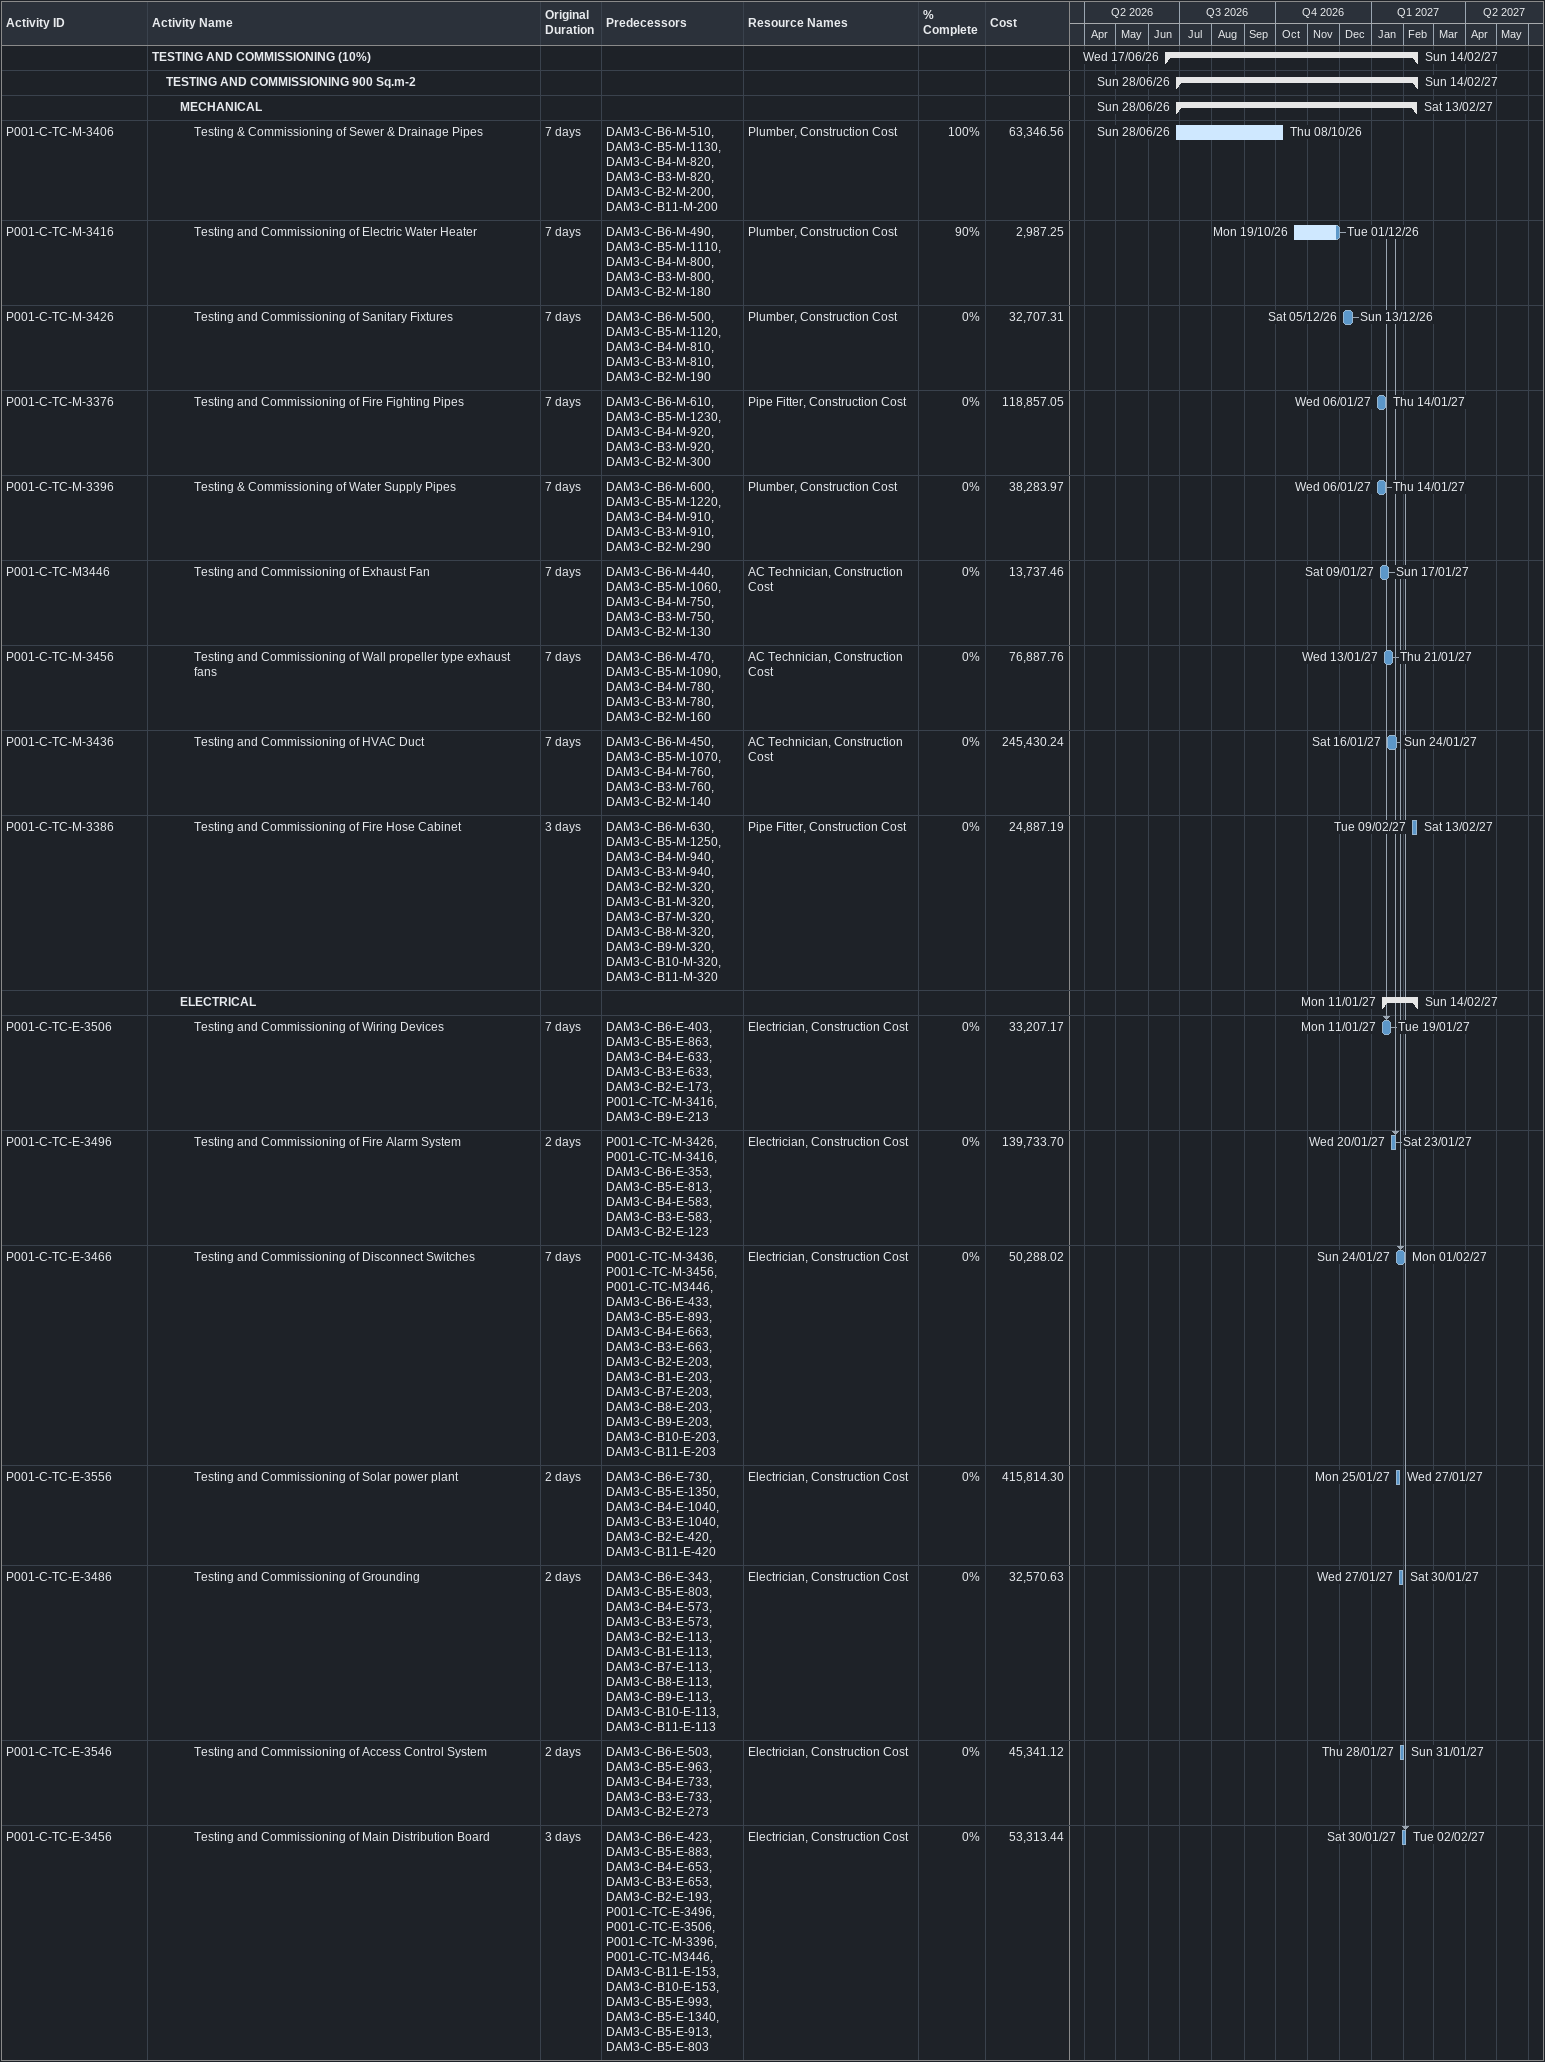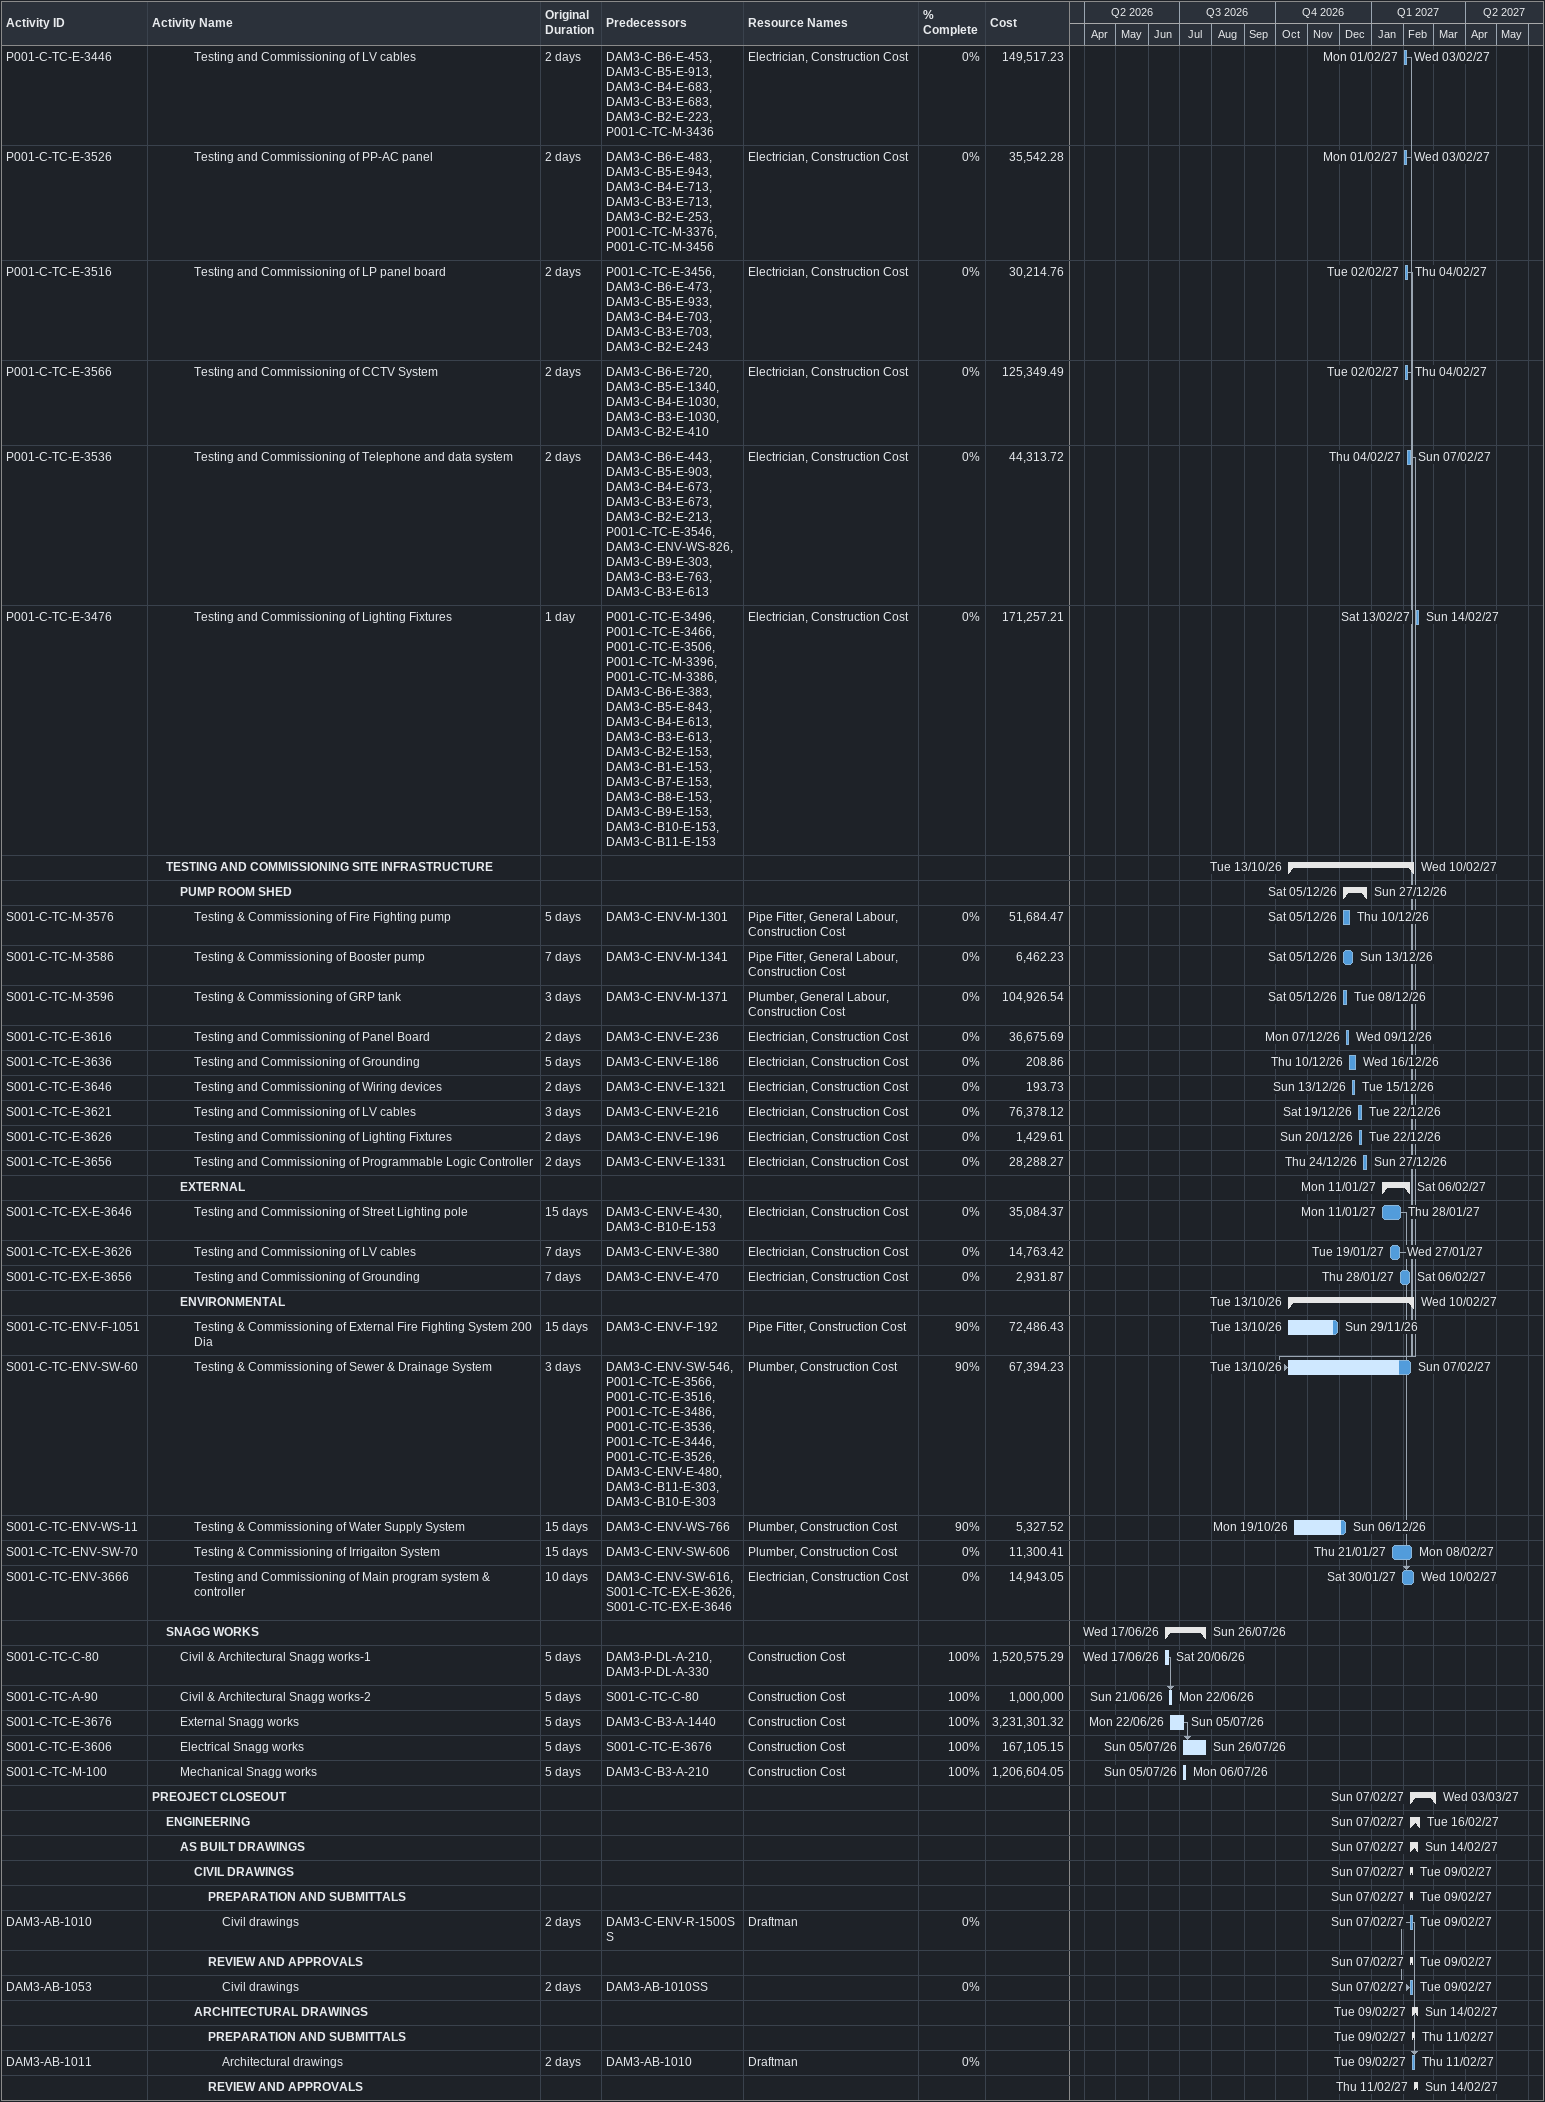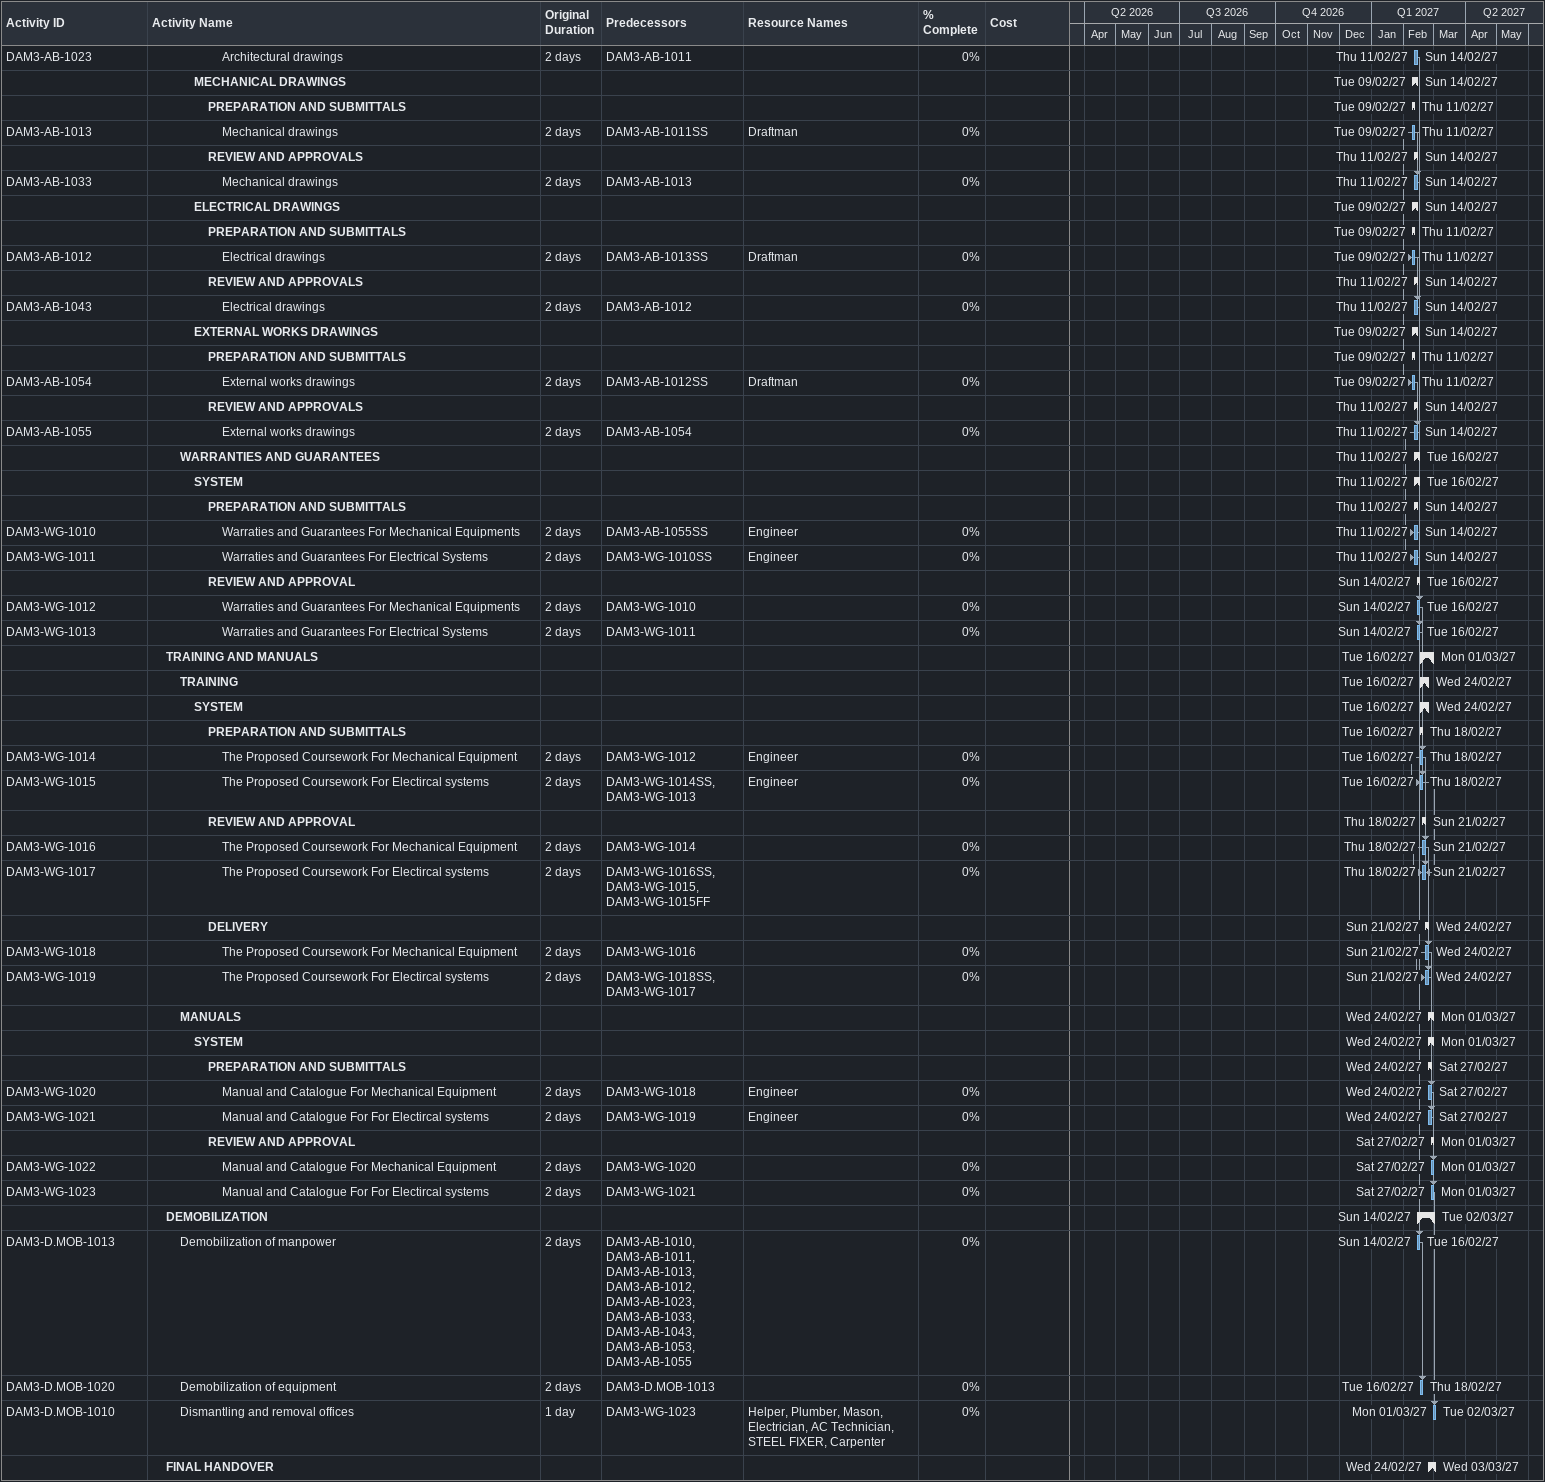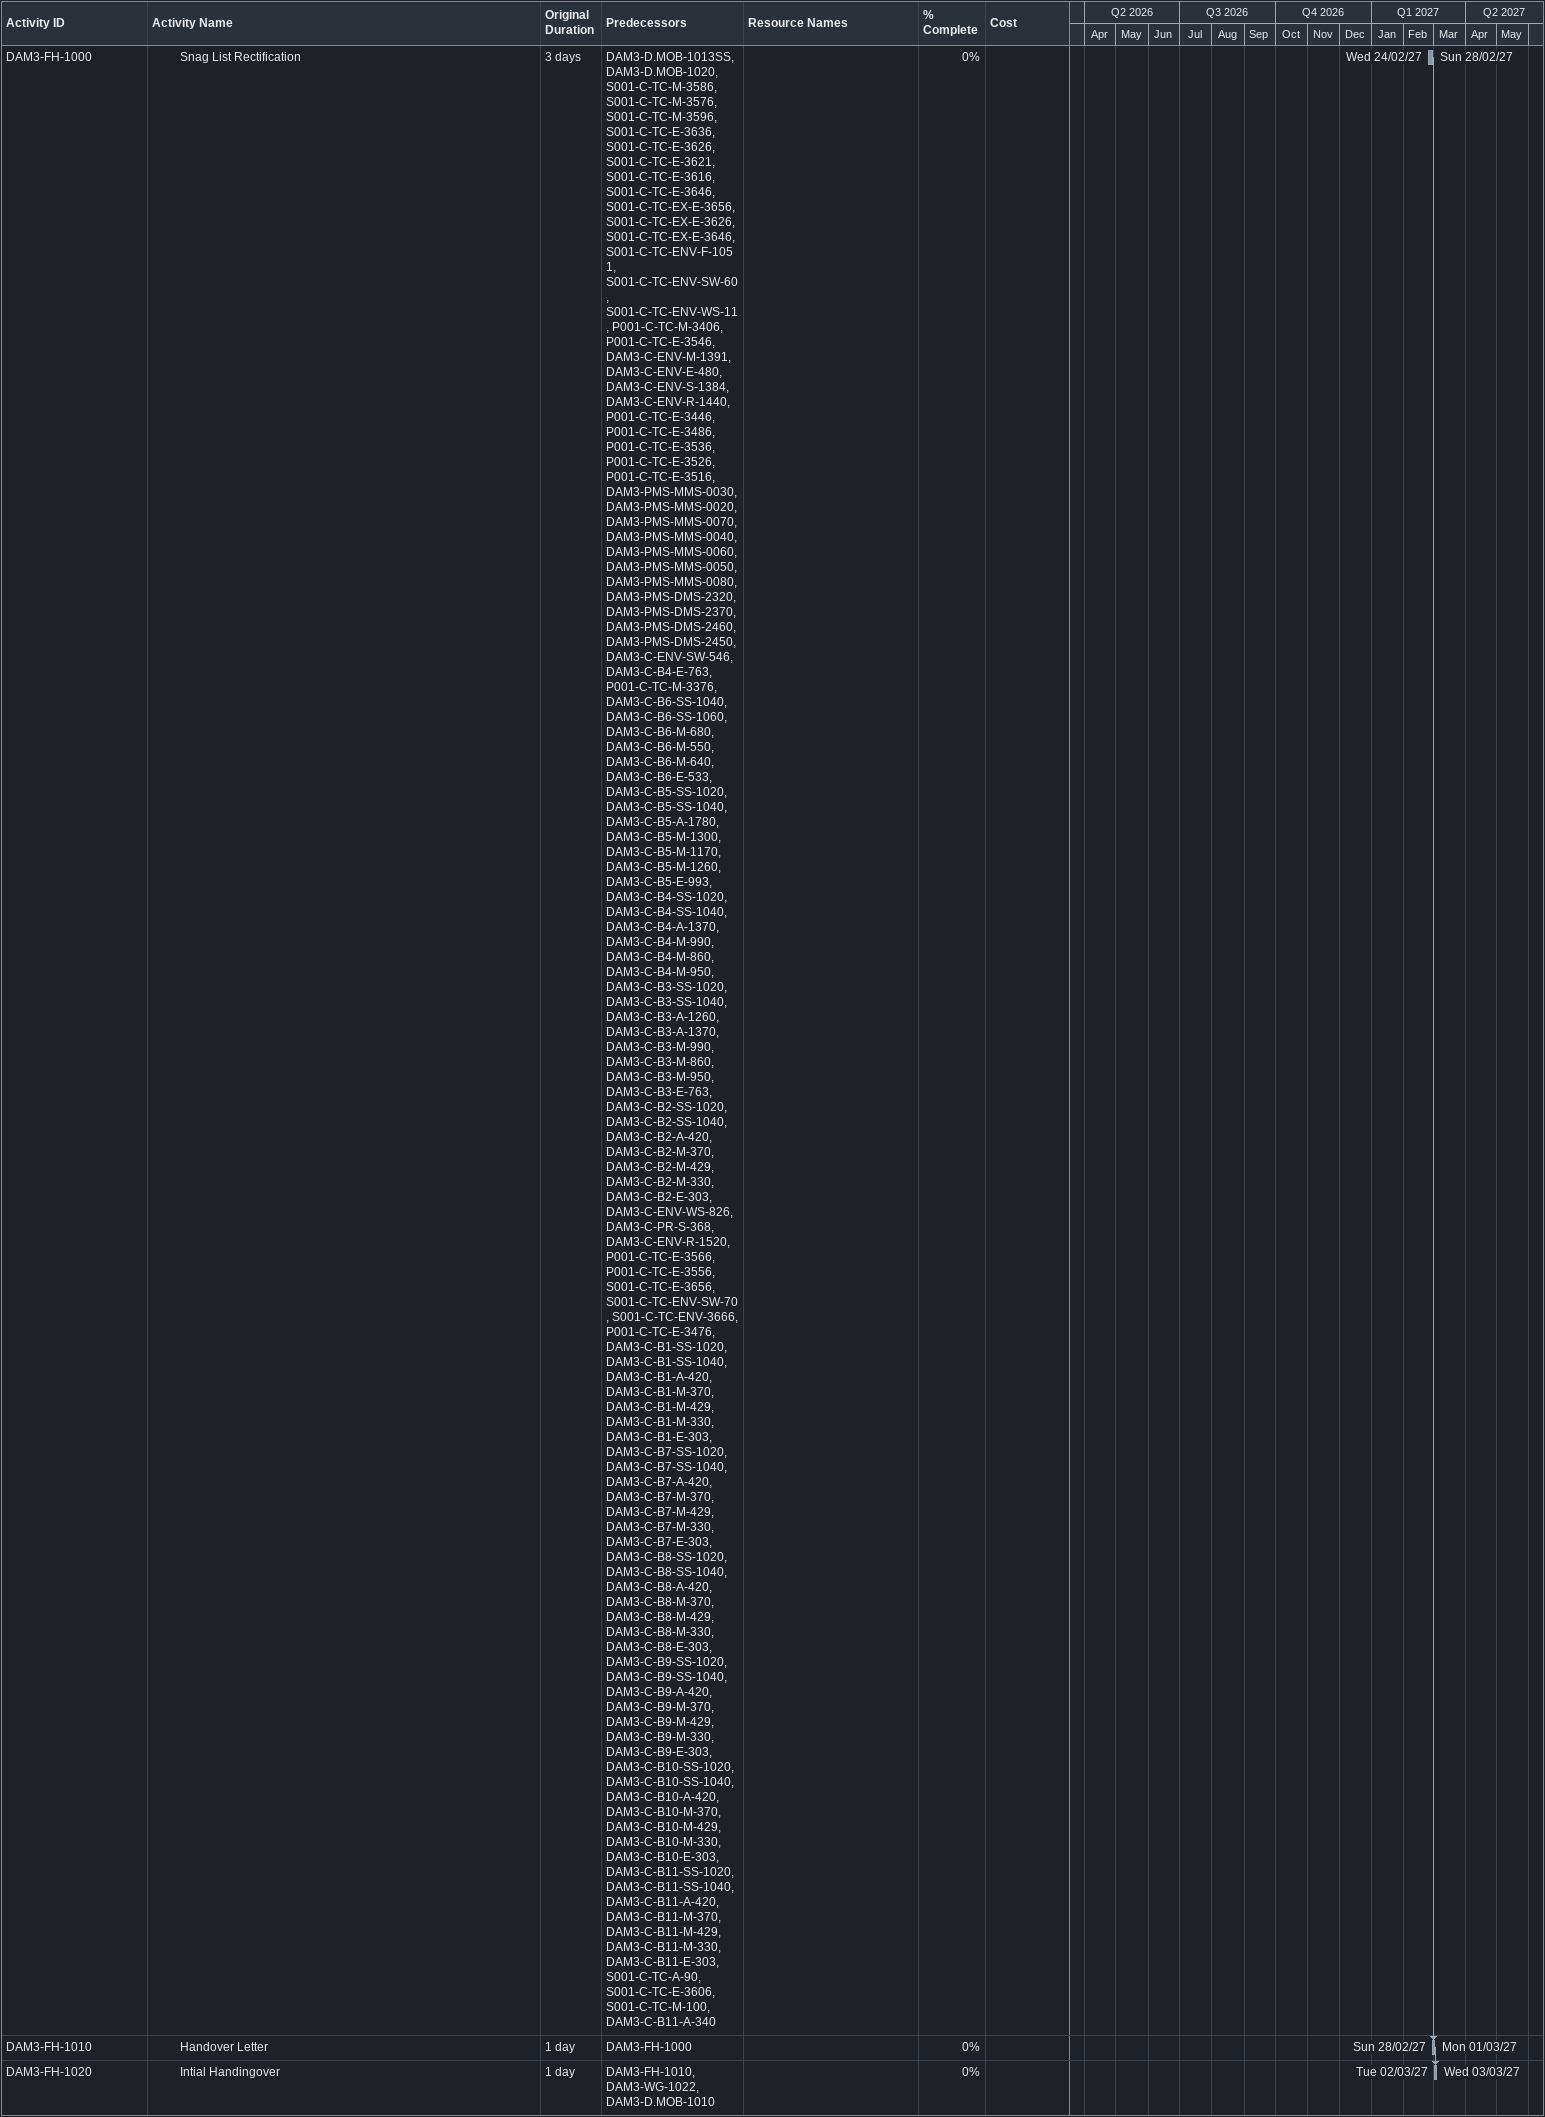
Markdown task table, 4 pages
| ID | Level | Task | Original duration | Start | Finish | Predecessors | Resources | % complete | Cost |
|---|---|---|---|---|---|---|---|---|---|
|  | 1 | **TESTING AND COMMISSIONING (10%)** |  | 2026-06-17 | 2027-02-14 |  |  |  |  |
|  | 2 | **TESTING AND COMMISSIONING 900 Sq.m-2** |  | 2026-06-28 | 2027-02-14 |  |  |  |  |
|  | 3 | **MECHANICAL** |  | 2026-06-28 | 2027-02-13 |  |  |  |  |
| P001-C-TC-M-3406 | 4 | Testing & Commissioning of Sewer & Drainage Pipes | 7d | 2026-06-28 | 2026-10-08 | DAM3-C-B6-M-510, DAM3-C-B5-M-1130, DAM3-C-B4-M-820, DAM3-C-B3-M-820, DAM3-C-B2-M-200, DAM3-C-B11-M-200 | Plumber, Construction Cost | 100 | 63346.56 |
| P001-C-TC-M-3416 | 4 | Testing and Commissioning of Electric Water Heater | 7d | 2026-10-19 | 2026-12-01 | DAM3-C-B6-M-490, DAM3-C-B5-M-1110, DAM3-C-B4-M-800, DAM3-C-B3-M-800, DAM3-C-B2-M-180 | Plumber, Construction Cost | 90 | 2987.25 |
| P001-C-TC-M-3426 | 4 | Testing and Commissioning of Sanitary Fixtures | 7d | 2026-12-05 | 2026-12-13 | DAM3-C-B6-M-500, DAM3-C-B5-M-1120, DAM3-C-B4-M-810, DAM3-C-B3-M-810, DAM3-C-B2-M-190 | Plumber, Construction Cost | 0 | 32707.31 |
| P001-C-TC-M-3376 | 4 | Testing and Commissioning of Fire Fighting Pipes | 7d | 2027-01-06 | 2027-01-14 | DAM3-C-B6-M-610, DAM3-C-B5-M-1230, DAM3-C-B4-M-920, DAM3-C-B3-M-920, DAM3-C-B2-M-300 | Pipe Fitter, Construction Cost | 0 | 118857.05 |
| P001-C-TC-M-3396 | 4 | Testing & Commissioning of Water Supply Pipes | 7d | 2027-01-06 | 2027-01-14 | DAM3-C-B6-M-600, DAM3-C-B5-M-1220, DAM3-C-B4-M-910, DAM3-C-B3-M-910, DAM3-C-B2-M-290 | Plumber, Construction Cost | 0 | 38283.97 |
| P001-C-TC-M3446 | 4 | Testing and Commissioning of Exhaust Fan | 7d | 2027-01-09 | 2027-01-17 | DAM3-C-B6-M-440, DAM3-C-B5-M-1060, DAM3-C-B4-M-750, DAM3-C-B3-M-750, DAM3-C-B2-M-130 | AC Technician, Construction Cost | 0 | 13737.46 |
| P001-C-TC-M-3456 | 4 | Testing and Commissioning of Wall propeller type exhaust fans | 7d | 2027-01-13 | 2027-01-21 | DAM3-C-B6-M-470, DAM3-C-B5-M-1090, DAM3-C-B4-M-780, DAM3-C-B3-M-780, DAM3-C-B2-M-160 | AC Technician, Construction Cost | 0 | 76887.76 |
| P001-C-TC-M-3436 | 4 | Testing and Commissioning of HVAC Duct | 7d | 2027-01-16 | 2027-01-24 | DAM3-C-B6-M-450, DAM3-C-B5-M-1070, DAM3-C-B4-M-760, DAM3-C-B3-M-760, DAM3-C-B2-M-140 | AC Technician, Construction Cost | 0 | 245430.24 |
| P001-C-TC-M-3386 | 4 | Testing and Commissioning of Fire Hose Cabinet | 3d | 2027-02-09 | 2027-02-13 | DAM3-C-B6-M-630, DAM3-C-B5-M-1250, DAM3-C-B4-M-940, DAM3-C-B3-M-940, DAM3-C-B2-M-320, DAM3-C-B1-M-320, DAM3-C-B7-M-320, DAM3-C-B8-M-320, DAM3-C-B9-M-320, DAM3-C-B10-M-320, DAM3-C-B11-M-320 | Pipe Fitter, Construction Cost | 0 | 24887.19 |
|  | 3 | **ELECTRICAL** |  | 2027-01-11 | 2027-02-14 |  |  |  |  |
| P001-C-TC-E-3506 | 4 | Testing and Commissioning of Wiring Devices | 7d | 2027-01-11 | 2027-01-19 | DAM3-C-B6-E-403, DAM3-C-B5-E-863, DAM3-C-B4-E-633, DAM3-C-B3-E-633, DAM3-C-B2-E-173, P001-C-TC-M-3416, DAM3-C-B9-E-213 | Electrician, Construction Cost | 0 | 33207.17 |
| P001-C-TC-E-3496 | 4 | Testing and Commissioning of Fire Alarm System | 2d | 2027-01-20 | 2027-01-23 | P001-C-TC-M-3426, P001-C-TC-M-3416, DAM3-C-B6-E-353, DAM3-C-B5-E-813, DAM3-C-B4-E-583, DAM3-C-B3-E-583, DAM3-C-B2-E-123 | Electrician, Construction Cost | 0 | 139733.70 |
| P001-C-TC-E-3466 | 4 | Testing and Commissioning of Disconnect Switches | 7d | 2027-01-24 | 2027-02-01 | P001-C-TC-M-3436, P001-C-TC-M-3456, P001-C-TC-M3446, DAM3-C-B6-E-433, DAM3-C-B5-E-893, DAM3-C-B4-E-663, DAM3-C-B3-E-663, DAM3-C-B2-E-203, DAM3-C-B1-E-203, DAM3-C-B7-E-203, DAM3-C-B8-E-203, DAM3-C-B9-E-203, DAM3-C-B10-E-203, DAM3-C-B11-E-203 | Electrician, Construction Cost | 0 | 50288.02 |
| P001-C-TC-E-3556 | 4 | Testing and Commissioning of Solar power plant | 2d | 2027-01-25 | 2027-01-27 | DAM3-C-B6-E-730, DAM3-C-B5-E-1350, DAM3-C-B4-E-1040, DAM3-C-B3-E-1040, DAM3-C-B2-E-420, DAM3-C-B11-E-420 | Electrician, Construction Cost | 0 | 415814.30 |
| P001-C-TC-E-3486 | 4 | Testing and Commissioning of Grounding | 2d | 2027-01-27 | 2027-01-30 | DAM3-C-B6-E-343, DAM3-C-B5-E-803, DAM3-C-B4-E-573, DAM3-C-B3-E-573, DAM3-C-B2-E-113, DAM3-C-B1-E-113, DAM3-C-B7-E-113, DAM3-C-B8-E-113, DAM3-C-B9-E-113, DAM3-C-B10-E-113, DAM3-C-B11-E-113 | Electrician, Construction Cost | 0 | 32570.63 |
| P001-C-TC-E-3546 | 4 | Testing and Commissioning of Access Control System | 2d | 2027-01-28 | 2027-01-31 | DAM3-C-B6-E-503, DAM3-C-B5-E-963, DAM3-C-B4-E-733, DAM3-C-B3-E-733, DAM3-C-B2-E-273 | Electrician, Construction Cost | 0 | 45341.12 |
| P001-C-TC-E-3456 | 4 | Testing and Commissioning of Main Distribution Board | 3d | 2027-01-30 | 2027-02-02 | DAM3-C-B6-E-423, DAM3-C-B5-E-883, DAM3-C-B4-E-653, DAM3-C-B3-E-653, DAM3-C-B2-E-193, P001-C-TC-E-3496, P001-C-TC-E-3506, P001-C-TC-M-3396, P001-C-TC-M3446, DAM3-C-B11-E-153, DAM3-C-B10-E-153, DAM3-C-B5-E-993, DAM3-C-B5-E-1340, DAM3-C-B5-E-913, DAM3-C-B5-E-803 | Electrician, Construction Cost | 0 | 53313.44 |
| P001-C-TC-E-3446 | 4 | Testing and Commissioning of LV cables | 2d | 2027-02-01 | 2027-02-03 | DAM3-C-B6-E-453, DAM3-C-B5-E-913, DAM3-C-B4-E-683, DAM3-C-B3-E-683, DAM3-C-B2-E-223, P001-C-TC-M-3436 | Electrician, Construction Cost | 0 | 149517.23 |
| P001-C-TC-E-3526 | 4 | Testing and Commissioning of PP-AC panel | 2d | 2027-02-01 | 2027-02-03 | DAM3-C-B6-E-483, DAM3-C-B5-E-943, DAM3-C-B4-E-713, DAM3-C-B3-E-713, DAM3-C-B2-E-253, P001-C-TC-M-3376, P001-C-TC-M-3456 | Electrician, Construction Cost | 0 | 35542.28 |
| P001-C-TC-E-3516 | 4 | Testing and Commissioning of LP panel board | 2d | 2027-02-02 | 2027-02-04 | P001-C-TC-E-3456, DAM3-C-B6-E-473, DAM3-C-B5-E-933, DAM3-C-B4-E-703, DAM3-C-B3-E-703, DAM3-C-B2-E-243 | Electrician, Construction Cost | 0 | 30214.76 |
| P001-C-TC-E-3566 | 4 | Testing and Commissioning of CCTV System | 2d | 2027-02-02 | 2027-02-04 | DAM3-C-B6-E-720, DAM3-C-B5-E-1340, DAM3-C-B4-E-1030, DAM3-C-B3-E-1030, DAM3-C-B2-E-410 | Electrician, Construction Cost | 0 | 125349.49 |
| P001-C-TC-E-3536 | 4 | Testing and Commissioning of Telephone and data system | 2d | 2027-02-04 | 2027-02-07 | DAM3-C-B6-E-443, DAM3-C-B5-E-903, DAM3-C-B4-E-673, DAM3-C-B3-E-673, DAM3-C-B2-E-213, P001-C-TC-E-3546, DAM3-C-ENV-WS-826, DAM3-C-B9-E-303, DAM3-C-B3-E-763, DAM3-C-B3-E-613 | Electrician, Construction Cost | 0 | 44313.72 |
| P001-C-TC-E-3476 | 4 | Testing and Commissioning of Lighting Fixtures | 1d | 2027-02-13 | 2027-02-14 | P001-C-TC-E-3496, P001-C-TC-E-3466, P001-C-TC-E-3506, P001-C-TC-M-3396, P001-C-TC-M-3386, DAM3-C-B6-E-383, DAM3-C-B5-E-843, DAM3-C-B4-E-613, DAM3-C-B3-E-613, DAM3-C-B2-E-153, DAM3-C-B1-E-153, DAM3-C-B7-E-153, DAM3-C-B8-E-153, DAM3-C-B9-E-153, DAM3-C-B10-E-153, DAM3-C-B11-E-153 | Electrician, Construction Cost | 0 | 171257.21 |
|  | 2 | **TESTING AND COMMISSIONING SITE INFRASTRUCTURE** |  | 2026-10-13 | 2027-02-10 |  |  |  |  |
|  | 3 | **PUMP ROOM SHED** |  | 2026-12-05 | 2026-12-27 |  |  |  |  |
| S001-C-TC-M-3576 | 4 | Testing & Commissioning of Fire Fighting pump | 5d | 2026-12-05 | 2026-12-10 | DAM3-C-ENV-M-1301 | Pipe Fitter, General Labour, Construction Cost | 0 | 51684.47 |
| S001-C-TC-M-3586 | 4 | Testing & Commissioning of Booster pump | 7d | 2026-12-05 | 2026-12-13 | DAM3-C-ENV-M-1341 | Pipe Fitter, General Labour, Construction Cost | 0 | 6462.23 |
| S001-C-TC-M-3596 | 4 | Testing & Commissioning of GRP tank | 3d | 2026-12-05 | 2026-12-08 | DAM3-C-ENV-M-1371 | Plumber, General Labour, Construction Cost | 0 | 104926.54 |
| S001-C-TC-E-3616 | 4 | Testing and Commissioning of Panel Board | 2d | 2026-12-07 | 2026-12-09 | DAM3-C-ENV-E-236 | Electrician, Construction Cost | 0 | 36675.69 |
| S001-C-TC-E-3636 | 4 | Testing and Commissioning of Grounding | 5d | 2026-12-10 | 2026-12-16 | DAM3-C-ENV-E-186 | Electrician, Construction Cost | 0 | 208.86 |
| S001-C-TC-E-3646 | 4 | Testing and Commissioning of Wiring devices | 2d | 2026-12-13 | 2026-12-15 | DAM3-C-ENV-E-1321 | Electrician, Construction Cost | 0 | 193.73 |
| S001-C-TC-E-3621 | 4 | Testing and Commissioning of LV cables | 3d | 2026-12-19 | 2026-12-22 | DAM3-C-ENV-E-216 | Electrician, Construction Cost | 0 | 76378.12 |
| S001-C-TC-E-3626 | 4 | Testing and Commissioning of Lighting Fixtures | 2d | 2026-12-20 | 2026-12-22 | DAM3-C-ENV-E-196 | Electrician, Construction Cost | 0 | 1429.61 |
| S001-C-TC-E-3656 | 4 | Testing and Commissioning of Programmable Logic Controller | 2d | 2026-12-24 | 2026-12-27 | DAM3-C-ENV-E-1331 | Electrician, Construction Cost | 0 | 28288.27 |
|  | 3 | **EXTERNAL** |  | 2027-01-11 | 2027-02-06 |  |  |  |  |
| S001-C-TC-EX-E-3646 | 4 | Testing and Commissioning of Street Lighting pole | 15d | 2027-01-11 | 2027-01-28 | DAM3-C-ENV-E-430, DAM3-C-B10-E-153 | Electrician, Construction Cost | 0 | 35084.37 |
| S001-C-TC-EX-E-3626 | 4 | Testing and Commissioning of LV cables | 7d | 2027-01-19 | 2027-01-27 | DAM3-C-ENV-E-380 | Electrician, Construction Cost | 0 | 14763.42 |
| S001-C-TC-EX-E-3656 | 4 | Testing and Commissioning of Grounding | 7d | 2027-01-28 | 2027-02-06 | DAM3-C-ENV-E-470 | Electrician, Construction Cost | 0 | 2931.87 |
|  | 3 | **ENVIRONMENTAL** |  | 2026-10-13 | 2027-02-10 |  |  |  |  |
| S001-C-TC-ENV-F-1051 | 4 | Testing & Commissioning of External Fire Fighting System 200 Dia | 15d | 2026-10-13 | 2026-11-29 | DAM3-C-ENV-F-192 | Pipe Fitter, Construction Cost | 90 | 72486.43 |
| S001-C-TC-ENV-SW-60 | 4 | Testing & Commissioning of Sewer & Drainage System | 3d | 2026-10-13 | 2027-02-07 | DAM3-C-ENV-SW-546, P001-C-TC-E-3566, P001-C-TC-E-3516, P001-C-TC-E-3486, P001-C-TC-E-3536, P001-C-TC-E-3446, P001-C-TC-E-3526, DAM3-C-ENV-E-480, DAM3-C-B11-E-303, DAM3-C-B10-E-303 | Plumber, Construction Cost | 90 | 67394.23 |
| S001-C-TC-ENV-WS-11 | 4 | Testing & Commissioning of Water Supply System | 15d | 2026-10-19 | 2026-12-06 | DAM3-C-ENV-WS-766 | Plumber, Construction Cost | 90 | 5327.52 |
| S001-C-TC-ENV-SW-70 | 4 | Testing & Commissioning of Irrigaiton System | 15d | 2027-01-21 | 2027-02-08 | DAM3-C-ENV-SW-606 | Plumber, Construction Cost | 0 | 11300.41 |
| S001-C-TC-ENV-3666 | 4 | Testing and Commissioning of Main program system & controller | 10d | 2027-01-30 | 2027-02-10 | DAM3-C-ENV-SW-616, S001-C-TC-EX-E-3626, S001-C-TC-EX-E-3646 | Electrician, Construction Cost | 0 | 14943.05 |
|  | 2 | **SNAGG WORKS** |  | 2026-06-17 | 2026-07-26 |  |  |  |  |
| S001-C-TC-C-80 | 3 | Civil & Architectural Snagg works-1 | 5d | 2026-06-17 | 2026-06-20 | DAM3-P-DL-A-210, DAM3-P-DL-A-330 | Construction Cost | 100 | 1520575.29 |
| S001-C-TC-A-90 | 3 | Civil & Architectural Snagg works-2 | 5d | 2026-06-21 | 2026-06-22 | S001-C-TC-C-80 | Construction Cost | 100 | 1000000 |
| S001-C-TC-E-3676 | 3 | External Snagg works | 5d | 2026-06-22 | 2026-07-05 | DAM3-C-B3-A-1440 | Construction Cost | 100 | 3231301.32 |
| S001-C-TC-E-3606 | 3 | Electrical Snagg works | 5d | 2026-07-05 | 2026-07-26 | S001-C-TC-E-3676 | Construction Cost | 100 | 167105.15 |
| S001-C-TC-M-100 | 3 | Mechanical Snagg works | 5d | 2026-07-05 | 2026-07-06 | DAM3-C-B3-A-210 | Construction Cost | 100 | 1206604.05 |
|  | 1 | **PREOJECT CLOSEOUT** |  | 2027-02-07 | 2027-03-03 |  |  |  |  |
|  | 2 | **ENGINEERING** |  | 2027-02-07 | 2027-02-16 |  |  |  |  |
|  | 3 | **AS BUILT DRAWINGS** |  | 2027-02-07 | 2027-02-14 |  |  |  |  |
|  | 4 | **CIVIL DRAWINGS** |  | 2027-02-07 | 2027-02-09 |  |  |  |  |
|  | 5 | **PREPARATION AND SUBMITTALS** |  | 2027-02-07 | 2027-02-09 |  |  |  |  |
| DAM3-AB-1010 | 6 | Civil drawings | 2d | 2027-02-07 | 2027-02-09 | DAM3-C-ENV-R-1500SS | Draftman | 0 |  |
|  | 5 | **REVIEW AND APPROVALS** |  | 2027-02-07 | 2027-02-09 |  |  |  |  |
| DAM3-AB-1053 | 6 | Civil drawings | 2d | 2027-02-07 | 2027-02-09 | DAM3-AB-1010SS |  | 0 |  |
|  | 4 | **ARCHITECTURAL DRAWINGS** |  | 2027-02-09 | 2027-02-14 |  |  |  |  |
|  | 5 | **PREPARATION AND SUBMITTALS** |  | 2027-02-09 | 2027-02-11 |  |  |  |  |
| DAM3-AB-1011 | 6 | Architectural drawings | 2d | 2027-02-09 | 2027-02-11 | DAM3-AB-1010 | Draftman | 0 |  |
|  | 5 | **REVIEW AND APPROVALS** |  | 2027-02-11 | 2027-02-14 |  |  |  |  |
| DAM3-AB-1023 | 6 | Architectural drawings | 2d | 2027-02-11 | 2027-02-14 | DAM3-AB-1011 |  | 0 |  |
|  | 4 | **MECHANICAL DRAWINGS** |  | 2027-02-09 | 2027-02-14 |  |  |  |  |
|  | 5 | **PREPARATION AND SUBMITTALS** |  | 2027-02-09 | 2027-02-11 |  |  |  |  |
| DAM3-AB-1013 | 6 | Mechanical drawings | 2d | 2027-02-09 | 2027-02-11 | DAM3-AB-1011SS | Draftman | 0 |  |
|  | 5 | **REVIEW AND APPROVALS** |  | 2027-02-11 | 2027-02-14 |  |  |  |  |
| DAM3-AB-1033 | 6 | Mechanical drawings | 2d | 2027-02-11 | 2027-02-14 | DAM3-AB-1013 |  | 0 |  |
|  | 4 | **ELECTRICAL DRAWINGS** |  | 2027-02-09 | 2027-02-14 |  |  |  |  |
|  | 5 | **PREPARATION AND SUBMITTALS** |  | 2027-02-09 | 2027-02-11 |  |  |  |  |
| DAM3-AB-1012 | 6 | Electrical drawings | 2d | 2027-02-09 | 2027-02-11 | DAM3-AB-1013SS | Draftman | 0 |  |
|  | 5 | **REVIEW AND APPROVALS** |  | 2027-02-11 | 2027-02-14 |  |  |  |  |
| DAM3-AB-1043 | 6 | Electrical drawings | 2d | 2027-02-11 | 2027-02-14 | DAM3-AB-1012 |  | 0 |  |
|  | 4 | **EXTERNAL WORKS DRAWINGS** |  | 2027-02-09 | 2027-02-14 |  |  |  |  |
|  | 5 | **PREPARATION AND SUBMITTALS** |  | 2027-02-09 | 2027-02-11 |  |  |  |  |
| DAM3-AB-1054 | 6 | External works drawings | 2d | 2027-02-09 | 2027-02-11 | DAM3-AB-1012SS | Draftman | 0 |  |
|  | 5 | **REVIEW AND APPROVALS** |  | 2027-02-11 | 2027-02-14 |  |  |  |  |
| DAM3-AB-1055 | 6 | External works drawings | 2d | 2027-02-11 | 2027-02-14 | DAM3-AB-1054 |  | 0 |  |
|  | 3 | **WARRANTIES AND GUARANTEES** |  | 2027-02-11 | 2027-02-16 |  |  |  |  |
|  | 4 | **SYSTEM** |  | 2027-02-11 | 2027-02-16 |  |  |  |  |
|  | 5 | **PREPARATION AND SUBMITTALS** |  | 2027-02-11 | 2027-02-14 |  |  |  |  |
| DAM3-WG-1010 | 6 | Warraties and Guarantees For Mechanical Equipments | 2d | 2027-02-11 | 2027-02-14 | DAM3-AB-1055SS | Engineer | 0 |  |
| DAM3-WG-1011 | 6 | Warraties and Guarantees For Electrical Systems | 2d | 2027-02-11 | 2027-02-14 | DAM3-WG-1010SS | Engineer | 0 |  |
|  | 5 | **REVIEW AND APPROVAL** |  | 2027-02-14 | 2027-02-16 |  |  |  |  |
| DAM3-WG-1012 | 6 | Warraties and Guarantees For Mechanical Equipments | 2d | 2027-02-14 | 2027-02-16 | DAM3-WG-1010 |  | 0 |  |
| DAM3-WG-1013 | 6 | Warraties and Guarantees For Electrical Systems | 2d | 2027-02-14 | 2027-02-16 | DAM3-WG-1011 |  | 0 |  |
|  | 2 | **TRAINING AND MANUALS** |  | 2027-02-16 | 2027-03-01 |  |  |  |  |
|  | 3 | **TRAINING** |  | 2027-02-16 | 2027-02-24 |  |  |  |  |
|  | 4 | **SYSTEM** |  | 2027-02-16 | 2027-02-24 |  |  |  |  |
|  | 5 | **PREPARATION AND SUBMITTALS** |  | 2027-02-16 | 2027-02-18 |  |  |  |  |
| DAM3-WG-1014 | 6 | The Proposed Coursework For Mechanical Equipment | 2d | 2027-02-16 | 2027-02-18 | DAM3-WG-1012 | Engineer | 0 |  |
| DAM3-WG-1015 | 6 | The Proposed Coursework For Electircal systems | 2d | 2027-02-16 | 2027-02-18 | DAM3-WG-1014SS, DAM3-WG-1013 | Engineer | 0 |  |
|  | 5 | **REVIEW AND APPROVAL** |  | 2027-02-18 | 2027-02-21 |  |  |  |  |
| DAM3-WG-1016 | 6 | The Proposed Coursework For Mechanical Equipment | 2d | 2027-02-18 | 2027-02-21 | DAM3-WG-1014 |  | 0 |  |
| DAM3-WG-1017 | 6 | The Proposed Coursework For Electircal systems | 2d | 2027-02-18 | 2027-02-21 | DAM3-WG-1016SS, DAM3-WG-1015, DAM3-WG-1015FF |  | 0 |  |
|  | 5 | **DELIVERY** |  | 2027-02-21 | 2027-02-24 |  |  |  |  |
| DAM3-WG-1018 | 6 | The Proposed Coursework For Mechanical Equipment | 2d | 2027-02-21 | 2027-02-24 | DAM3-WG-1016 |  | 0 |  |
| DAM3-WG-1019 | 6 | The Proposed Coursework For Electircal systems | 2d | 2027-02-21 | 2027-02-24 | DAM3-WG-1018SS, DAM3-WG-1017 |  | 0 |  |
|  | 3 | **MANUALS** |  | 2027-02-24 | 2027-03-01 |  |  |  |  |
|  | 4 | **SYSTEM** |  | 2027-02-24 | 2027-03-01 |  |  |  |  |
|  | 5 | **PREPARATION AND SUBMITTALS** |  | 2027-02-24 | 2027-02-27 |  |  |  |  |
| DAM3-WG-1020 | 6 | Manual and Catalogue For Mechanical Equipment | 2d | 2027-02-24 | 2027-02-27 | DAM3-WG-1018 | Engineer | 0 |  |
| DAM3-WG-1021 | 6 | Manual and Catalogue For For Electircal systems | 2d | 2027-02-24 | 2027-02-27 | DAM3-WG-1019 | Engineer | 0 |  |
|  | 5 | **REVIEW AND APPROVAL** |  | 2027-02-27 | 2027-03-01 |  |  |  |  |
| DAM3-WG-1022 | 6 | Manual and Catalogue For Mechanical Equipment | 2d | 2027-02-27 | 2027-03-01 | DAM3-WG-1020 |  | 0 |  |
| DAM3-WG-1023 | 6 | Manual and Catalogue For For Electircal systems | 2d | 2027-02-27 | 2027-03-01 | DAM3-WG-1021 |  | 0 |  |
|  | 2 | **DEMOBILIZATION** |  | 2027-02-14 | 2027-03-02 |  |  |  |  |
| DAM3-D.MOB-1013 | 3 | Demobilization of manpower | 2d | 2027-02-14 | 2027-02-16 | DAM3-AB-1010, DAM3-AB-1011, DAM3-AB-1013, DAM3-AB-1012, DAM3-AB-1023, DAM3-AB-1033, DAM3-AB-1043, DAM3-AB-1053, DAM3-AB-1055 |  | 0 |  |
| DAM3-D.MOB-1020 | 3 | Demobilization of equipment | 2d | 2027-02-16 | 2027-02-18 | DAM3-D.MOB-1013 |  | 0 |  |
| DAM3-D.MOB-1010 | 3 | Dismantling and removal offices | 1d | 2027-03-01 | 2027-03-02 | DAM3-WG-1023 | Helper, Plumber, Mason, Electrician, AC Technician, STEEL FIXER, Carpenter | 0 |  |
|  | 2 | **FINAL HANDOVER** |  | 2027-02-24 | 2027-03-03 |  |  |  |  |
| DAM3-FH-1000 | 3 | Snag List Rectification | 3d | 2027-02-24 | 2027-02-28 | DAM3-D.MOB-1013SS, DAM3-D.MOB-1020, S001-C-TC-M-3586, S001-C-TC-M-3576, S001-C-TC-M-3596, S001-C-TC-E-3636, S001-C-TC-E-3626, S001-C-TC-E-3621, S001-C-TC-E-3616, S001-C-TC-E-3646, S001-C-TC-EX-E-3656, S001-C-TC-EX-E-3626, S001-C-TC-EX-E-3646, S001-C-TC-ENV-F-1051, S001-C-TC-ENV-SW-60, S001-C-TC-ENV-WS-11, P001-C-TC-M-3406, P001-C-TC-E-3546, DAM3-C-ENV-M-1391, DAM3-C-ENV-E-480, DAM3-C-ENV-S-1384, DAM3-C-ENV-R-1440, P001-C-TC-E-3446, P001-C-TC-E-3486, P001-C-TC-E-3536, P001-C-TC-E-3526, P001-C-TC-E-3516, DAM3-PMS-MMS-0030, DAM3-PMS-MMS-0020, DAM3-PMS-MMS-0070, DAM3-PMS-MMS-0040, DAM3-PMS-MMS-0060, DAM3-PMS-MMS-0050, DAM3-PMS-MMS-0080, DAM3-PMS-DMS-2320, DAM3-PMS-DMS-2370, DAM3-PMS-DMS-2460, DAM3-PMS-DMS-2450, DAM3-C-ENV-SW-546, DAM3-C-B4-E-763, P001-C-TC-M-3376, DAM3-C-B6-SS-1040, DAM3-C-B6-SS-1060, DAM3-C-B6-M-680, DAM3-C-B6-M-550, DAM3-C-B6-M-640, DAM3-C-B6-E-533, DAM3-C-B5-SS-1020, DAM3-C-B5-SS-1040, DAM3-C-B5-A-1780, DAM3-C-B5-M-1300, DAM3-C-B5-M-1170, DAM3-C-B5-M-1260, DAM3-C-B5-E-993, DAM3-C-B4-SS-1020, DAM3-C-B4-SS-1040, DAM3-C-B4-A-1370, DAM3-C-B4-M-990, DAM3-C-B4-M-860, DAM3-C-B4-M-950, DAM3-C-B3-SS-1020, DAM3-C-B3-SS-1040, DAM3-C-B3-A-1260, DAM3-C-B3-A-1370, DAM3-C-B3-M-990, DAM3-C-B3-M-860, DAM3-C-B3-M-950, DAM3-C-B3-E-763, DAM3-C-B2-SS-1020, DAM3-C-B2-SS-1040, DAM3-C-B2-A-420, DAM3-C-B2-M-370, DAM3-C-B2-M-429, DAM3-C-B2-M-330, DAM3-C-B2-E-303, DAM3-C-ENV-WS-826, DAM3-C-PR-S-368, DAM3-C-ENV-R-1520, P001-C-TC-E-3566, P001-C-TC-E-3556, S001-C-TC-E-3656, S001-C-TC-ENV-SW-70, S001-C-TC-ENV-3666, P001-C-TC-E-3476, DAM3-C-B1-SS-1020, DAM3-C-B1-SS-1040, DAM3-C-B1-A-420, DAM3-C-B1-M-370, DAM3-C-B1-M-429, DAM3-C-B1-M-330, DAM3-C-B1-E-303, DAM3-C-B7-SS-1020, DAM3-C-B7-SS-1040, DAM3-C-B7-A-420, DAM3-C-B7-M-370, DAM3-C-B7-M-429, DAM3-C-B7-M-330, DAM3-C-B7-E-303, DAM3-C-B8-SS-1020, DAM3-C-B8-SS-1040, DAM3-C-B8-A-420, DAM3-C-B8-M-370, DAM3-C-B8-M-429, DAM3-C-B8-M-330, DAM3-C-B8-E-303, DAM3-C-B9-SS-1020, DAM3-C-B9-SS-1040, DAM3-C-B9-A-420, DAM3-C-B9-M-370, DAM3-C-B9-M-429, DAM3-C-B9-M-330, DAM3-C-B9-E-303, DAM3-C-B10-SS-1020, DAM3-C-B10-SS-1040, DAM3-C-B10-A-420, DAM3-C-B10-M-370, DAM3-C-B10-M-429, DAM3-C-B10-M-330, DAM3-C-B10-E-303, DAM3-C-B11-SS-1020, DAM3-C-B11-SS-1040, DAM3-C-B11-A-420, DAM3-C-B11-M-370, DAM3-C-B11-M-429, DAM3-C-B11-M-330, DAM3-C-B11-E-303, S001-C-TC-A-90, S001-C-TC-E-3606, S001-C-TC-M-100, DAM3-C-B11-A-340 |  | 0 |  |
| DAM3-FH-1010 | 3 | Handover Letter | 1d | 2027-02-28 | 2027-03-01 | DAM3-FH-1000 |  | 0 |  |
| DAM3-FH-1020 | 3 | Intial Handingover | 1d | 2027-03-02 | 2027-03-03 | DAM3-FH-1010, DAM3-WG-1022, DAM3-D.MOB-1010 |  | 0 |  |
